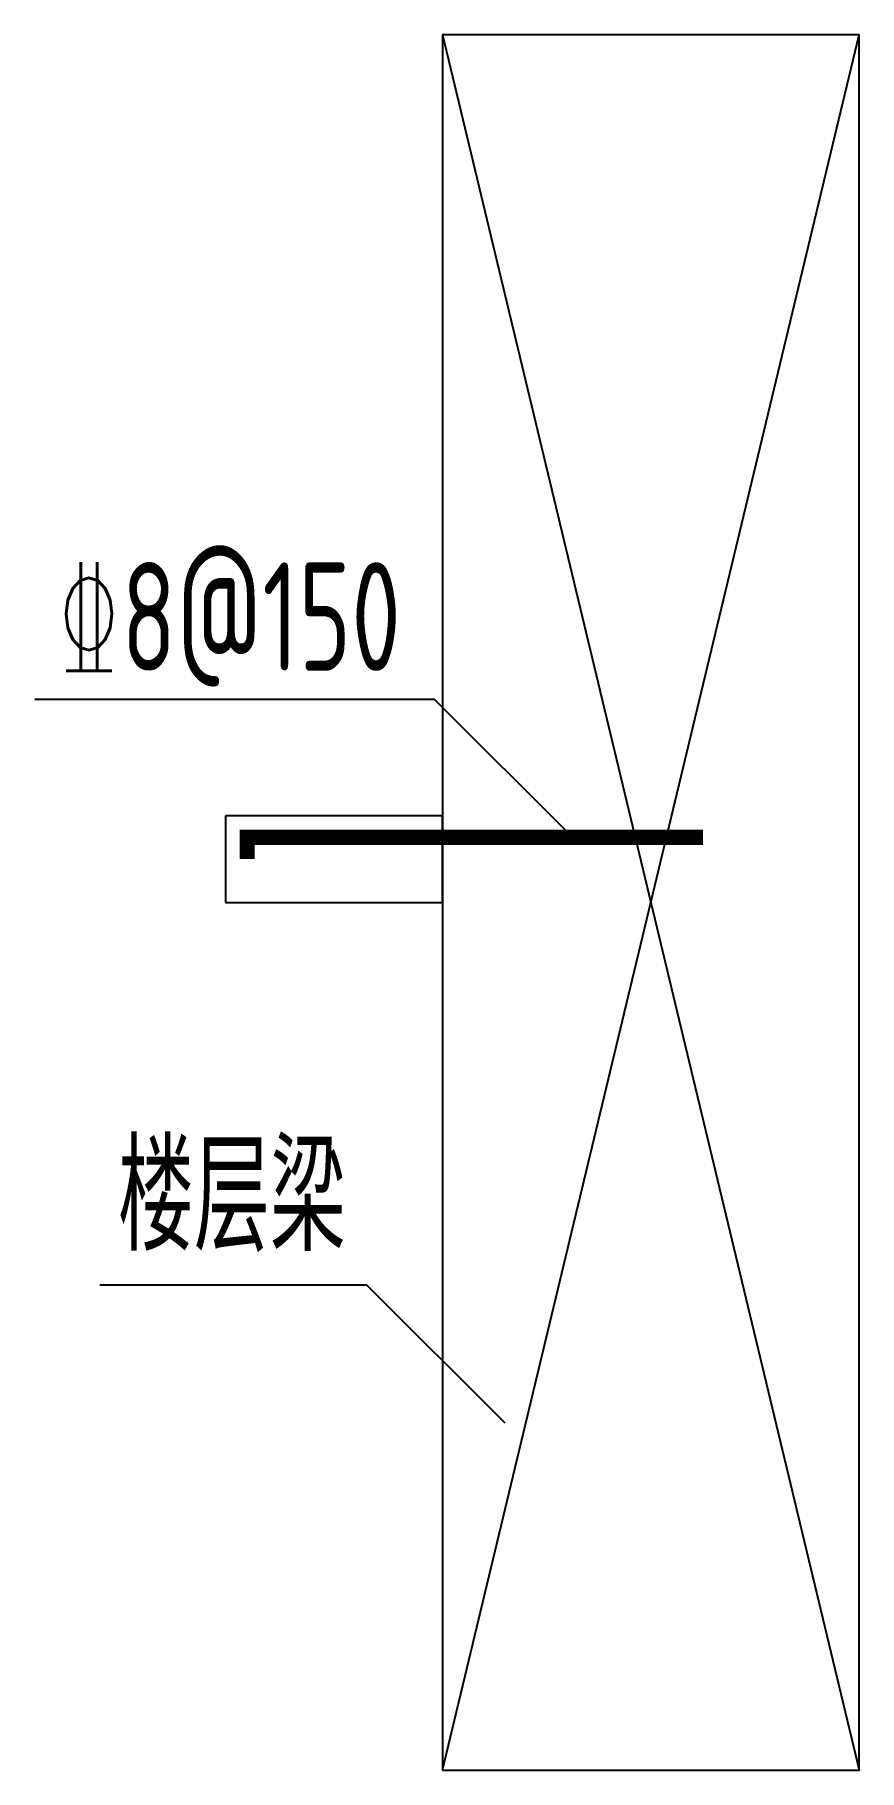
# Model space of a CAD drawing. Extents: x -939 to 960, y -2000 to 2000.
import ezdxf

# ---------------------------------------------------------------- set-up
doc = ezdxf.new("R2010")
doc.units = 0
doc.header["$MEASUREMENT"] = 0
for name, color, linetype in [('S-OTHER-THIN', 3, 'Continuous'), ('S-REIN', 6, 'Continuous'), ('S-TEXT', 7, 'Continuous')]:
    doc.layers.add(name, color=color, linetype=linetype)
doc.styles.add('TSSD_Label', font='tssdeng.shx', dxfattribs={"width": 0.7, "bigfont": 'hztxt.shx'})

msp = doc.modelspace()

# ---------------------------------------------------------------- linework, layer by layer
at = {"layer": 'S-OTHER-THIN', "color": 7}
for p, q in [((0, -2000), (960, 2000)), ((0, 2000), (960, -2000)), ((0, 200), (-500, 200)), ((-500, 200), (-500, 0)), ((0, 0), (0, 200)), ((-500, 0), (0, 0)), ((-174.2, -881.8), (-789, -881.8)), ((144, -1200), (-174.2, -881.8))]:
    msp.add_line(p, q, dxfattribs=at)
at = {"layer": 'S-OTHER-THIN'}
for p, q in [((-18.2, 468.2), (-939.4, 468.2)), ((300, 150), (-18.2, 468.2))]:
    msp.add_line(p, q, dxfattribs=at)
at = {"layer": 'S-OTHER-THIN', "color": 7}
msp.add_lwpolyline([(0, -2000), (960, -2000), (960, 2000), (0, 2000)], close=True, dxfattribs=at)
at = {"layer": 'S-REIN', "const_width": 35}
msp.add_lwpolyline([(600, 150), (0, 150), (-50, 150), (-450, 150), (-450, 100)], dxfattribs=at)

# ---------------------------------------------------------------- texts
at = {"layer": 'S-TEXT', "style": 'TSSD_Label', "width": 0.7}
for s, p in [('%%1328@150', (-889.4, 534)), ('楼层梁', (-747.7, -803.1))]:
    msp.add_text(s, height=250, dxfattribs=at).set_placement(p)

doc.saveas('drawing.dxf')
